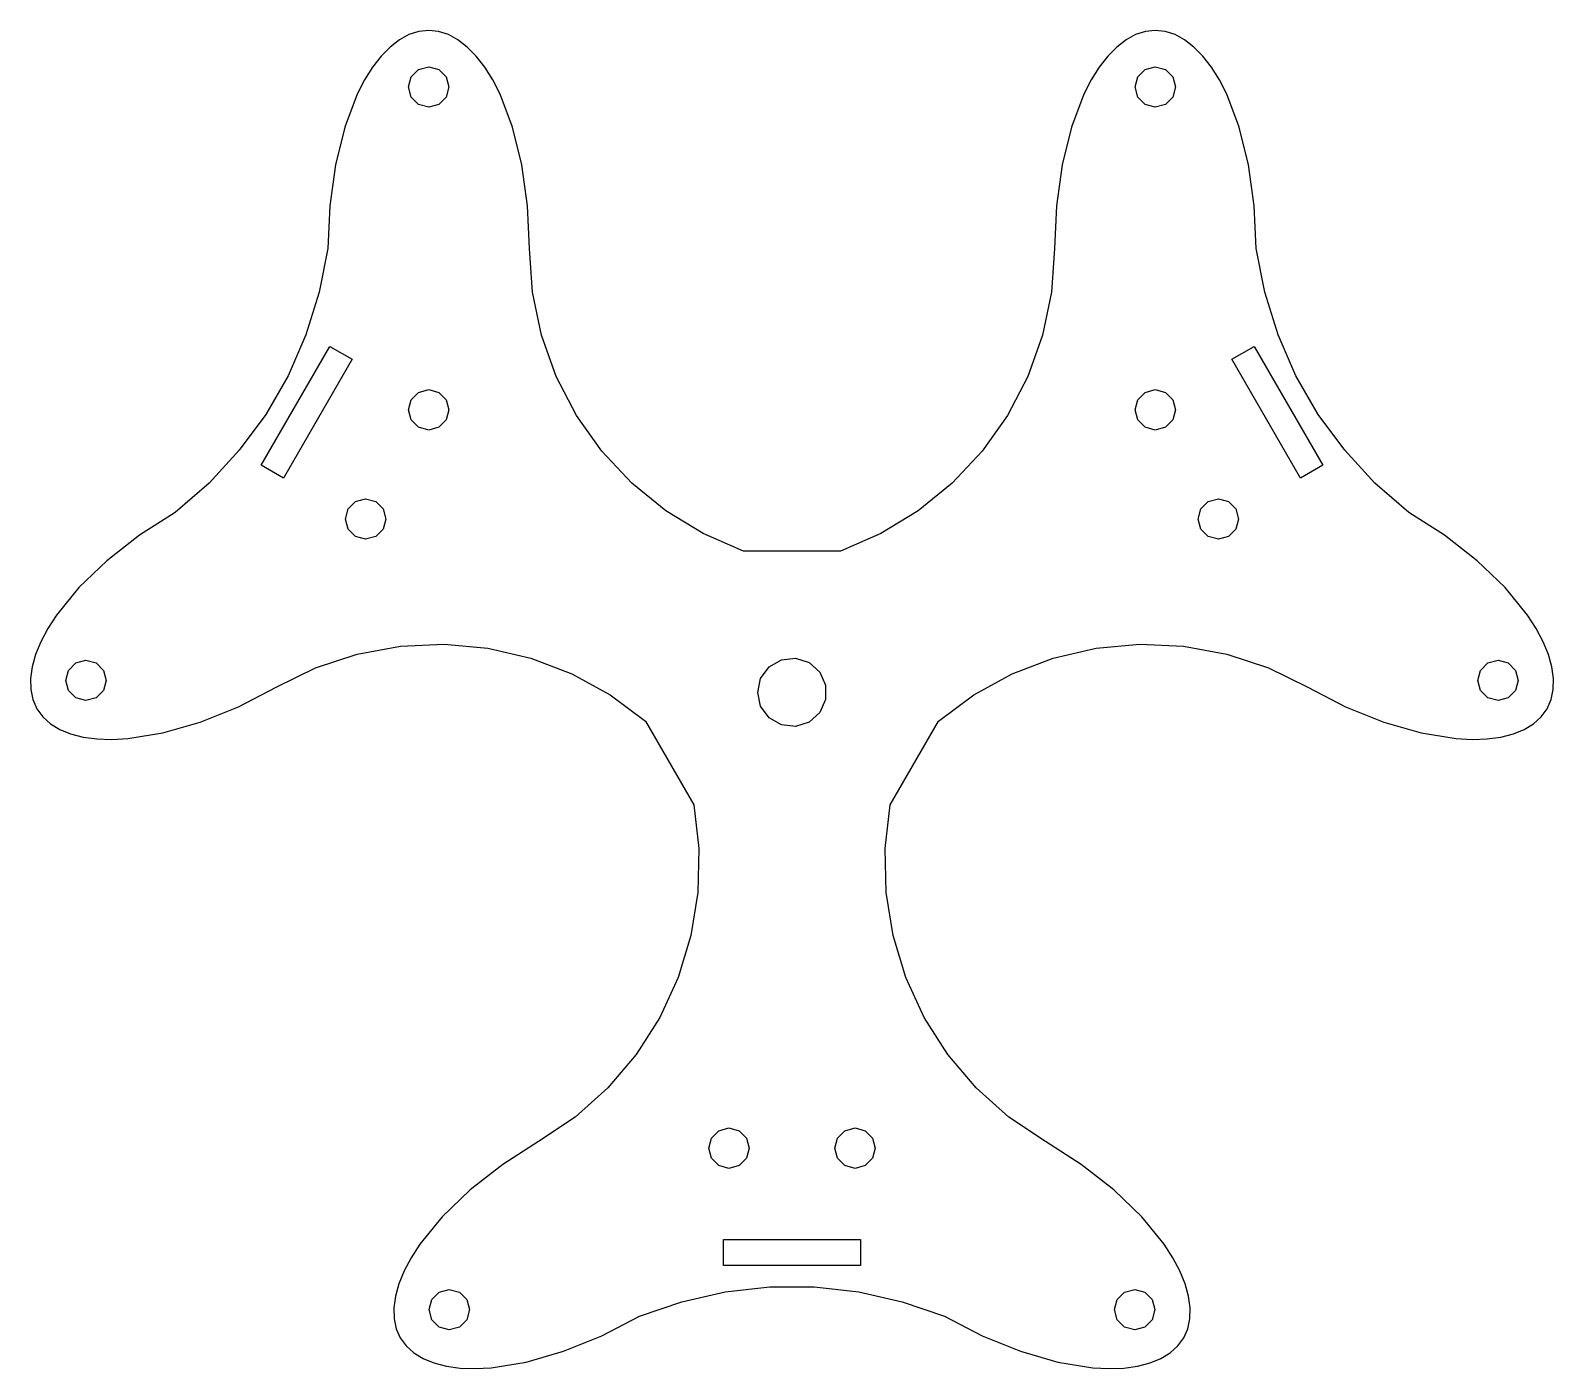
# Model space of a CAD drawing. Header units: metres. Extents: x -94 to 94, y -84 to 82.
import ezdxf

# ---------------------------------------------------------------- set-up
doc = ezdxf.new("R2010")
doc.units = ezdxf.units.M

msp = doc.modelspace()

# ---------------------------------------------------------------- linework, layer by layer
for p, q in [((-47.4386, 81.4812), (-48.6286, 80.8374)), ((-46.2252, 81.87), (-47.4386, 81.4812)), ((-45, 82), (-46.2252, 81.87)), ((-43.7748, 81.87), (-45, 82)), ((-42.5614, 81.4812), (-43.7748, 81.87)), ((-41.3714, 80.8374), (-42.5614, 81.4812)), ((42.5614, 81.4812), (41.3714, 80.8374)), ((43.7748, 81.87), (42.5614, 81.4812)), ((45, 82), (43.7748, 81.87)), ((46.2252, 81.87), (45, 82)), ((47.4386, 81.4812), (46.2252, 81.87)), ((48.6286, 80.8374), (47.4386, 81.4812)), ((-49.7835, 79.9447), (-50.8925, 78.8119)), ((-48.6286, 80.8374), (-49.7835, 79.9447)), ((-40.2165, 79.9447), (-41.3714, 80.8374)), ((-39.1075, 78.8119), (-40.2165, 79.9447)), ((40.2165, 79.9447), (39.1075, 78.8119)), ((41.3714, 80.8374), (40.2165, 79.9447)), ((49.7835, 79.9447), (48.6286, 80.8374)), ((50.8925, 78.8119), (49.7835, 79.9447)), ((-51.9446, 77.4497), (-52.9299, 75.8713)), ((-50.8925, 78.8119), (-51.9446, 77.4497)), ((-46.25, 77.1651), (-45, 77.5)), ((-45, 77.5), (-43.75, 77.1651)), ((-38.0554, 77.4497), (-39.1075, 78.8119)), ((-37.0701, 75.8713), (-38.0554, 77.4497)), ((38.0554, 77.4497), (37.0701, 75.8713)), ((39.1075, 78.8119), (38.0554, 77.4497)), ((43.75, 77.1651), (45, 77.5)), ((45, 77.5), (46.25, 77.1651)), ((51.9446, 77.4497), (50.8925, 78.8119)), ((52.9299, 75.8713), (51.9446, 77.4497)), ((-52.9299, 75.8713), (-53.8388, 74.0919)), ((-47.5, 75), (-47.1651, 76.25)), ((-47.1651, 76.25), (-46.25, 77.1651)), ((-43.75, 77.1651), (-42.8349, 76.25)), ((-42.8349, 76.25), (-42.5, 75)), ((-36.1612, 74.0919), (-37.0701, 75.8713)), ((37.0701, 75.8713), (36.1612, 74.0919)), ((42.5, 75), (42.8349, 76.25)), ((42.8349, 76.25), (43.75, 77.1651)), ((46.25, 77.1651), (47.1651, 76.25)), ((47.1651, 76.25), (47.5, 75)), ((53.8388, 74.0919), (52.9299, 75.8713)), ((-53.8388, 74.0919), (-55.3934, 70.0004)), ((-47.1651, 73.75), (-47.5, 75)), ((-46.25, 72.8349), (-47.1651, 73.75)), ((-42.8349, 73.75), (-43.75, 72.8349)), ((-42.5, 75), (-42.8349, 73.75)), ((-34.6066, 70.0004), (-36.1612, 74.0919)), ((36.1612, 74.0919), (34.6066, 70.0004)), ((42.8349, 73.75), (42.5, 75)), ((43.75, 72.8349), (42.8349, 73.75)), ((47.1651, 73.75), (46.25, 72.8349)), ((47.5, 75), (47.1651, 73.75)), ((55.3934, 70.0004), (53.8388, 74.0919)), ((-45, 72.5), (-46.25, 72.8349)), ((-43.75, 72.8349), (-45, 72.5)), ((45, 72.5), (43.75, 72.8349)), ((46.25, 72.8349), (45, 72.5)), ((-55.3934, 70.0004), (-56.5485, 65.3324)), ((-33.4515, 65.3324), (-34.6066, 70.0004)), ((34.6066, 70.0004), (33.4515, 65.3324)), ((56.5485, 65.3324), (55.3934, 70.0004)), ((-56.5485, 65.3324), (-57.2598, 60.2674)), ((-32.7402, 60.2674), (-33.4515, 65.3324)), ((33.4515, 65.3324), (32.7402, 60.2674)), ((57.2598, 60.2674), (56.5485, 65.3324)), ((-57.2598, 60.2674), (-57.5, 55)), ((-32.5, 55), (-32.7402, 60.2674)), ((32.7402, 60.2674), (32.5, 55)), ((57.5, 55), (57.2598, 60.2674)), ((-57.5, 55), (-58.5534, 49.5722)), ((-32.1288, 49.5783), (-32.5, 55)), ((32.5, 55), (32.1288, 49.5783)), ((58.5534, 49.5722), (57.5, 55)), ((-58.5534, 49.5722), (-60.1996, 44.2939)), ((-31.0222, 44.2577), (-32.1288, 49.5783)), ((32.1288, 49.5783), (31.0222, 44.2577)), ((60.1996, 44.2939), (58.5534, 49.5722)), ((-60.1996, 44.2939), (-62.4185, 39.2296)), ((-29.2008, 39.1376), (-31.0222, 44.2577)), ((31.0222, 44.2577), (29.2008, 39.1376)), ((62.4185, 39.2296), (60.1996, 44.2939)), ((-65.7378, 28.1388), (-57.2378, 42.8612)), ((-57.2378, 42.8612), (-54.4665, 41.2612)), ((54.4665, 41.2612), (57.2378, 42.8612)), ((57.2378, 42.8612), (65.7378, 28.1388)), ((-54.4665, 41.2612), (-62.9665, 26.5388)), ((62.9665, 26.5388), (54.4665, 41.2612)), ((-62.4185, 39.2296), (-65.1831, 34.4412)), ((-26.6987, 34.3135), (-29.2008, 39.1376)), ((29.2008, 39.1376), (26.6987, 34.3135)), ((65.1831, 34.4412), (62.4185, 39.2296)), ((-47.5, 35), (-47.1651, 36.25)), ((-47.1651, 36.25), (-46.25, 37.1651)), ((-46.25, 37.1651), (-45, 37.5)), ((-45, 37.5), (-43.75, 37.1651)), ((-43.75, 37.1651), (-42.8349, 36.25)), ((-42.8349, 36.25), (-42.5, 35)), ((42.5, 35), (42.8349, 36.25)), ((42.8349, 36.25), (43.75, 37.1651)), ((43.75, 37.1651), (45, 37.5)), ((45, 37.5), (46.25, 37.1651)), ((46.25, 37.1651), (47.1651, 36.25)), ((47.1651, 36.25), (47.5, 35)), ((-65.1831, 34.4412), (-68.4594, 29.9874)), ((-47.1651, 33.75), (-47.5, 35)), ((-42.5, 35), (-42.8349, 33.75)), ((-23.5624, 29.8754), (-26.6987, 34.3135)), ((26.6987, 34.3135), (23.5624, 29.8754)), ((42.8349, 33.75), (42.5, 35)), ((47.5, 35), (47.1651, 33.75)), ((68.4594, 29.9874), (65.1831, 34.4412)), ((-46.25, 32.8349), (-47.1651, 33.75)), ((-45, 32.5), (-46.25, 32.8349)), ((-43.75, 32.8349), (-45, 32.5)), ((-42.8349, 33.75), (-43.75, 32.8349)), ((43.75, 32.8349), (42.8349, 33.75)), ((45, 32.5), (43.75, 32.8349)), ((46.25, 32.8349), (45, 32.5)), ((47.1651, 33.75), (46.25, 32.8349)), ((-68.4594, 29.9874), (-72.2074, 25.9226)), ((-19.8506, 25.9061), (-23.5624, 29.8754)), ((23.5624, 29.8754), (19.8506, 25.9061)), ((72.2074, 25.9226), (68.4594, 29.9874)), ((-62.9665, 26.5388), (-65.7378, 28.1388)), ((65.7378, 28.1388), (62.9665, 26.5388)), ((-72.2074, 25.9226), (-76.3814, 22.2965)), ((-15.6324, 22.4797), (-19.8506, 25.9061)), ((19.8506, 25.9061), (15.6324, 22.4797)), ((76.3814, 22.2965), (72.2074, 25.9226)), ((-55.3109, 21.4711), (-54.9759, 22.7211)), ((-54.9759, 22.7211), (-54.0609, 23.6362)), ((-54.0609, 23.6362), (-52.8109, 23.9711)), ((-52.8109, 23.9711), (-51.5609, 23.6362)), ((-51.5609, 23.6362), (-50.6458, 22.7211)), ((-50.6458, 22.7211), (-50.3109, 21.4711)), ((50.3109, 21.4711), (50.6458, 22.7211)), ((50.6458, 22.7211), (51.5609, 23.6362)), ((51.5609, 23.6362), (52.8109, 23.9711)), ((52.8109, 23.9711), (54.0609, 23.6362)), ((54.0609, 23.6362), (54.9759, 22.7211)), ((54.9759, 22.7211), (55.3109, 21.4711)), ((-76.3814, 22.2965), (-80.823, 19.4547)), ((-54.9759, 20.2211), (-55.3109, 21.4711)), ((-50.3109, 21.4711), (-50.6458, 20.2211)), ((-10.9867, 19.6601), (-15.6324, 22.4797)), ((15.6324, 22.4797), (10.9867, 19.6601)), ((50.6458, 20.2211), (50.3109, 21.4711)), ((55.3109, 21.4711), (54.9759, 20.2211)), ((80.823, 19.4547), (76.3814, 22.2965)), ((-80.823, 19.4547), (-84.8538, 16.3062)), ((-54.0609, 19.3061), (-54.9759, 20.2211)), ((-52.8109, 18.9711), (-54.0609, 19.3061)), ((-51.5609, 19.3061), (-52.8109, 18.9711)), ((-50.6458, 20.2211), (-51.5609, 19.3061)), ((-6, 17.5), (-10.9867, 19.6601)), ((10.9867, 19.6601), (6, 17.5)), ((51.5609, 19.3061), (50.6458, 20.2211)), ((52.8109, 18.9711), (51.5609, 19.3061)), ((54.0609, 19.3061), (52.8109, 18.9711)), ((54.9759, 20.2211), (54.0609, 19.3061)), ((84.8538, 16.3062), (80.823, 19.4547)), ((6, 17.5), (-6, 17.5)), ((-84.8538, 16.3062), (-88.3188, 12.9719)), ((88.3188, 12.9719), (84.8538, 16.3062)), ((-88.3188, 12.9719), (-91.0849, 9.57986)), ((91.0849, 9.57986), (88.3188, 12.9719)), ((-91.0849, 9.57986), (-92.1714, 7.90301)), ((92.1714, 7.90301), (91.0849, 9.57986)), ((-92.1714, 7.90301), (-93.0457, 6.26053)), ((93.0457, 6.26053), (92.1714, 7.90301)), ((-93.0457, 6.26053), (-93.6993, 4.66822)), ((-53.8394, 4.73718), (-48.4946, 5.71988)), ((-48.4946, 5.71988), (-43.0657, 5.965)), ((-43.0657, 5.965), (-37.654, 5.46797)), ((37.654, 5.46797), (43.0657, 5.965)), ((43.0657, 5.965), (48.4946, 5.71988)), ((48.4946, 5.71988), (53.8394, 4.73718)), ((93.6993, 4.66822), (93.0457, 6.26053)), ((-93.6993, 4.66822), (-94.1259, 3.14144)), ((-88.7019, 3.63621), (-87.4519, 3.97114)), ((-87.4519, 3.97114), (-86.2019, 3.63621)), ((-59.0004, 3.03524), (-53.8394, 4.73718)), ((-37.654, 5.46797), (-32.3606, 4.23807)), ((-32.3606, 4.23807), (-27.2842, 2.29823)), ((-2.8438, 3.15837), (-1.31332, 4.04199)), ((-1.31332, 4.04199), (0.444245, 4.22672)), ((0.444245, 4.22672), (2.125, 3.68061)), ((27.2842, 2.29823), (32.3606, 4.23807)), ((32.3606, 4.23807), (37.654, 5.46797)), ((53.8394, 4.73718), (59.0004, 3.03524)), ((86.2019, 3.63621), (87.4519, 3.97114)), ((87.4519, 3.97114), (88.7019, 3.63621)), ((94.1259, 3.14144), (93.6993, 4.66822)), ((-94.1259, 3.14144), (-94.3215, 1.69487)), ((-89.9519, 1.47114), (-89.617, 2.72114)), ((-89.617, 2.72114), (-88.7019, 3.63621)), ((-86.2019, 3.63621), (-85.2868, 2.72114)), ((-85.2868, 2.72114), (-84.9519, 1.47114)), ((-63.8814, 0.645825), (-59.0004, 3.03524)), ((-27.2842, 2.29823), (-22.5195, -0.315326)), ((-3.88257, 1.72863), (-2.8438, 3.15837)), ((2.125, 3.68061), (3.43832, 2.49809)), ((3.43832, 2.49809), (4.15713, 0.883624)), ((22.5195, -0.315326), (27.2842, 2.29823)), ((59.0004, 3.03524), (63.8814, 0.645825)), ((84.9519, 1.47114), (85.2868, 2.72114)), ((85.2868, 2.72114), (86.2019, 3.63621)), ((88.7019, 3.63621), (89.617, 2.72114)), ((89.617, 2.72114), (89.9519, 1.47114)), ((94.3215, 1.69487), (94.1259, 3.14144)), ((-94.3215, 1.69487), (-94.2841, 0.342456)), ((-94.2841, 0.342456), (-94.0141, -0.902783)), ((-89.617, 0.221143), (-89.9519, 1.47114)), ((-88.7019, -0.69392), (-89.617, 0.221143)), ((-85.2868, 0.221143), (-86.2019, -0.69392)), ((-84.9519, 1.47114), (-85.2868, 0.221143)), ((-68.5632, -1.77989), (-63.8814, 0.645825)), ((-4.25, 0), (-3.88257, 1.72863)), ((-3.88257, -1.72863), (-4.25, 0)), ((4.15713, 0.883624), (4.15713, -0.883624)), ((63.8814, 0.645825), (68.5632, -1.77989)), ((85.2868, 0.221143), (84.9519, 1.47114)), ((86.2019, -0.69392), (85.2868, 0.221143)), ((89.617, 0.221143), (88.7019, -0.69392)), ((89.9519, 1.47114), (89.617, 0.221143)), ((94.0141, -0.902783), (94.2841, 0.342456)), ((94.2841, 0.342456), (94.3215, 1.69487)), ((-94.0141, -0.902783), (-93.5141, -2.02886)), ((-87.4519, -1.02886), (-88.7019, -0.69392)), ((-86.2019, -0.69392), (-87.4519, -1.02886)), ((-73.3053, -3.69637), (-68.5632, -1.77989)), ((-22.5195, -0.315326), (-18.1554, -3.55385)), ((-2.8438, -3.15837), (-3.88257, -1.72863)), ((4.15713, -0.883624), (3.43832, -2.49809)), ((18.1554, -3.55385), (22.5195, -0.315326)), ((68.5632, -1.77989), (73.3053, -3.69637)), ((87.4519, -1.02886), (86.2019, -0.69392)), ((88.7019, -0.69392), (87.4519, -1.02886)), ((93.5141, -2.02886), (94.0141, -0.902783)), ((-93.5141, -2.02886), (-92.7889, -3.02492)), ((-92.7889, -3.02492), (-91.8455, -3.88137)), ((-77.9254, -5.02998), (-73.3053, -3.69637)), ((-18.1554, -3.55385), (-12.1554, -13.9461)), ((-1.31332, -4.04199), (-2.8438, -3.15837)), ((2.125, -3.68061), (0.444245, -4.22672)), ((3.43832, -2.49809), (2.125, -3.68061)), ((12.1554, -13.9461), (18.1554, -3.55385)), ((73.3053, -3.69637), (77.9254, -5.02998)), ((91.8455, -3.88137), (92.7889, -3.02492)), ((92.7889, -3.02492), (93.5141, -2.02886)), ((-91.8455, -3.88137), (-90.6929, -4.58997)), ((-90.6929, -4.58997), (-89.3424, -5.1439)), ((-89.3424, -5.1439), (-87.8069, -5.53781)), ((-87.8069, -5.53781), (-86.1011, -5.76792)), ((-82.246, -5.72945), (-77.9254, -5.02998)), ((0.444245, -4.22672), (-1.31332, -4.04199)), ((77.9254, -5.02998), (82.246, -5.72945)), ((86.1011, -5.76792), (87.8069, -5.53781)), ((87.8069, -5.53781), (89.3424, -5.1439)), ((89.3424, -5.1439), (90.6929, -4.58997)), ((90.6929, -4.58997), (91.8455, -3.88137)), ((-86.1011, -5.76792), (-84.2415, -5.83201)), ((-84.2415, -5.83201), (-82.246, -5.72945)), ((82.246, -5.72945), (84.2415, -5.83201)), ((84.2415, -5.83201), (86.1011, -5.76792)), ((-12.1554, -13.9461), (-11.5328, -19.3448)), ((11.5328, -19.3448), (12.1554, -13.9461)), ((-11.5328, -19.3448), (-11.6518, -24.7779)), ((11.6518, -24.7779), (11.5328, -19.3448)), ((-11.6518, -24.7779), (-12.51, -30.1441)), ((12.51, -30.1441), (11.6518, -24.7779)), ((-12.51, -30.1441), (-14.0916, -35.3433)), ((14.0916, -35.3433), (12.51, -30.1441)), ((-14.0916, -35.3433), (-16.367, -40.2785)), ((16.367, -40.2785), (14.0916, -35.3433)), ((-16.367, -40.2785), (-19.2937, -44.8575)), ((19.2937, -44.8575), (16.367, -40.2785)), ((-19.2937, -44.8575), (-22.8172, -48.9949)), ((22.8172, -48.9949), (19.2937, -44.8575)), ((-22.8172, -48.9949), (-26.8716, -52.6135)), ((26.8716, -52.6135), (22.8172, -48.9949)), ((-26.8716, -52.6135), (-31.3814, -55.6458)), ((31.3814, -55.6458), (26.8716, -52.6135)), ((-9.97595, -55.2211), (-9.06089, -54.3061)), ((-9.06089, -54.3061), (-7.81089, -53.9711)), ((-7.81089, -53.9711), (-6.56089, -54.3061)), ((-6.56089, -54.3061), (-5.64583, -55.2211)), ((5.64583, -55.2211), (6.56089, -54.3061)), ((6.56089, -54.3061), (7.81089, -53.9711)), ((7.81089, -53.9711), (9.06089, -54.3061)), ((9.06089, -54.3061), (9.97595, -55.2211)), ((-31.3814, -55.6458), (-35.823, -58.4875)), ((-10.3109, -56.4711), (-9.97595, -55.2211)), ((-9.97595, -57.7211), (-10.3109, -56.4711)), ((-5.64583, -55.2211), (-5.31089, -56.4711)), ((-5.31089, -56.4711), (-5.64583, -57.7211)), ((5.31089, -56.4711), (5.64583, -55.2211)), ((5.64583, -57.7211), (5.31089, -56.4711)), ((9.97595, -55.2211), (10.3109, -56.4711)), ((10.3109, -56.4711), (9.97595, -57.7211)), ((35.823, -58.4875), (31.3814, -55.6458)), ((-9.06089, -58.6362), (-9.97595, -57.7211)), ((-5.64583, -57.7211), (-6.56089, -58.6362)), ((6.56089, -58.6362), (5.64583, -57.7211)), ((9.97595, -57.7211), (9.06089, -58.6362)), ((-35.823, -58.4875), (-39.8538, -61.6361)), ((-7.81089, -58.9711), (-9.06089, -58.6362)), ((-6.56089, -58.6362), (-7.81089, -58.9711)), ((7.81089, -58.9711), (6.56089, -58.6362)), ((9.06089, -58.6362), (7.81089, -58.9711)), ((39.8538, -61.6361), (35.823, -58.4875)), ((-39.8538, -61.6361), (-43.3188, -64.9704)), ((43.3188, -64.9704), (39.8538, -61.6361)), ((-43.3188, -64.9704), (-46.0849, -68.3624)), ((46.0849, -68.3624), (43.3188, -64.9704)), ((-8.5, -71), (-8.5, -67.8)), ((-8.5, -67.8), (8.5, -67.8)), ((8.5, -67.8), (8.5, -71)), ((-46.0849, -68.3624), (-47.1714, -70.0393)), ((47.1714, -70.0393), (46.0849, -68.3624)), ((-48.0457, -71.6818), (-48.6993, -73.2741)), ((-47.1714, -70.0393), (-48.0457, -71.6818)), ((8.5, -71), (-8.5, -71)), ((48.0457, -71.6818), (47.1714, -70.0393)), ((48.6993, -73.2741), (48.0457, -71.6818)), ((-48.6993, -73.2741), (-49.1259, -74.8008)), ((49.1259, -74.8008), (48.6993, -73.2741)), ((-49.1259, -74.8008), (-49.3215, -76.2474)), ((-44.9519, -76.4711), (-44.617, -75.2211)), ((-44.617, -75.2211), (-43.7019, -74.3061)), ((-43.7019, -74.3061), (-42.4519, -73.9711)), ((-42.4519, -73.9711), (-41.2019, -74.3061)), ((-41.2019, -74.3061), (-40.2868, -75.2211)), ((-40.2868, -75.2211), (-39.9519, -76.4711)), ((-13.6541, -75.4948), (-8.25982, -74.2813)), ((-8.25982, -74.2813), (-2.76454, -73.6708)), ((-2.76454, -73.6708), (2.76454, -73.6708)), ((2.76454, -73.6708), (8.25982, -74.2813)), ((8.25982, -74.2813), (13.6541, -75.4948)), ((39.9519, -76.4711), (40.2868, -75.2211)), ((40.2868, -75.2211), (41.2019, -74.3061)), ((41.2019, -74.3061), (42.4519, -73.9711)), ((42.4519, -73.9711), (43.7019, -74.3061)), ((43.7019, -74.3061), (44.617, -75.2211)), ((44.617, -75.2211), (44.9519, -76.4711)), ((49.3215, -76.2474), (49.1259, -74.8008)), ((-49.3215, -76.2474), (-49.2841, -77.5998)), ((-44.617, -77.7211), (-44.9519, -76.4711)), ((-39.9519, -76.4711), (-40.2868, -77.7211)), ((-23.5632, -79.7222), (-18.8814, -77.2965)), ((-18.8814, -77.2965), (-13.6541, -75.4948)), ((13.6541, -75.4948), (18.8814, -77.2965)), ((18.8814, -77.2965), (23.5632, -79.7222)), ((40.2868, -77.7211), (39.9519, -76.4711)), ((44.9519, -76.4711), (44.617, -77.7211)), ((49.2841, -77.5998), (49.3215, -76.2474)), ((-49.2841, -77.5998), (-49.0141, -78.8451)), ((-49.0141, -78.8451), (-48.5141, -79.9711)), ((-43.7019, -78.6362), (-44.617, -77.7211)), ((-42.4519, -78.9711), (-43.7019, -78.6362)), ((-41.2019, -78.6362), (-42.4519, -78.9711)), ((-40.2868, -77.7211), (-41.2019, -78.6362)), ((41.2019, -78.6362), (40.2868, -77.7211)), ((42.4519, -78.9711), (41.2019, -78.6362)), ((43.7019, -78.6362), (42.4519, -78.9711)), ((44.617, -77.7211), (43.7019, -78.6362)), ((48.5141, -79.9711), (49.0141, -78.8451)), ((49.0141, -78.8451), (49.2841, -77.5998)), ((-48.5141, -79.9711), (-47.7889, -80.9672)), ((-47.7889, -80.9672), (-46.8455, -81.8237)), ((-28.3053, -81.6387), (-23.5632, -79.7222)), ((23.5632, -79.7222), (28.3053, -81.6387)), ((46.8455, -81.8237), (47.7889, -80.9672)), ((47.7889, -80.9672), (48.5141, -79.9711)), ((-46.8455, -81.8237), (-45.6929, -82.5323)), ((-45.6929, -82.5323), (-44.3424, -83.0862)), ((-37.246, -83.6717), (-32.9254, -82.9723)), ((-32.9254, -82.9723), (-28.3053, -81.6387)), ((28.3053, -81.6387), (32.9254, -82.9723)), ((32.9254, -82.9723), (37.246, -83.6717)), ((44.3424, -83.0862), (45.6929, -82.5323)), ((45.6929, -82.5323), (46.8455, -81.8237)), ((-44.3424, -83.0862), (-42.8069, -83.4801)), ((-42.8069, -83.4801), (-41.1011, -83.7102)), ((-41.1011, -83.7102), (-39.2415, -83.7743)), ((-39.2415, -83.7743), (-37.246, -83.6717)), ((37.246, -83.6717), (39.2415, -83.7743)), ((39.2415, -83.7743), (41.1011, -83.7102)), ((41.1011, -83.7102), (42.8069, -83.4801)), ((42.8069, -83.4801), (44.3424, -83.0862))]:
    msp.add_line(p, q)

doc.saveas('drawing.dxf')
